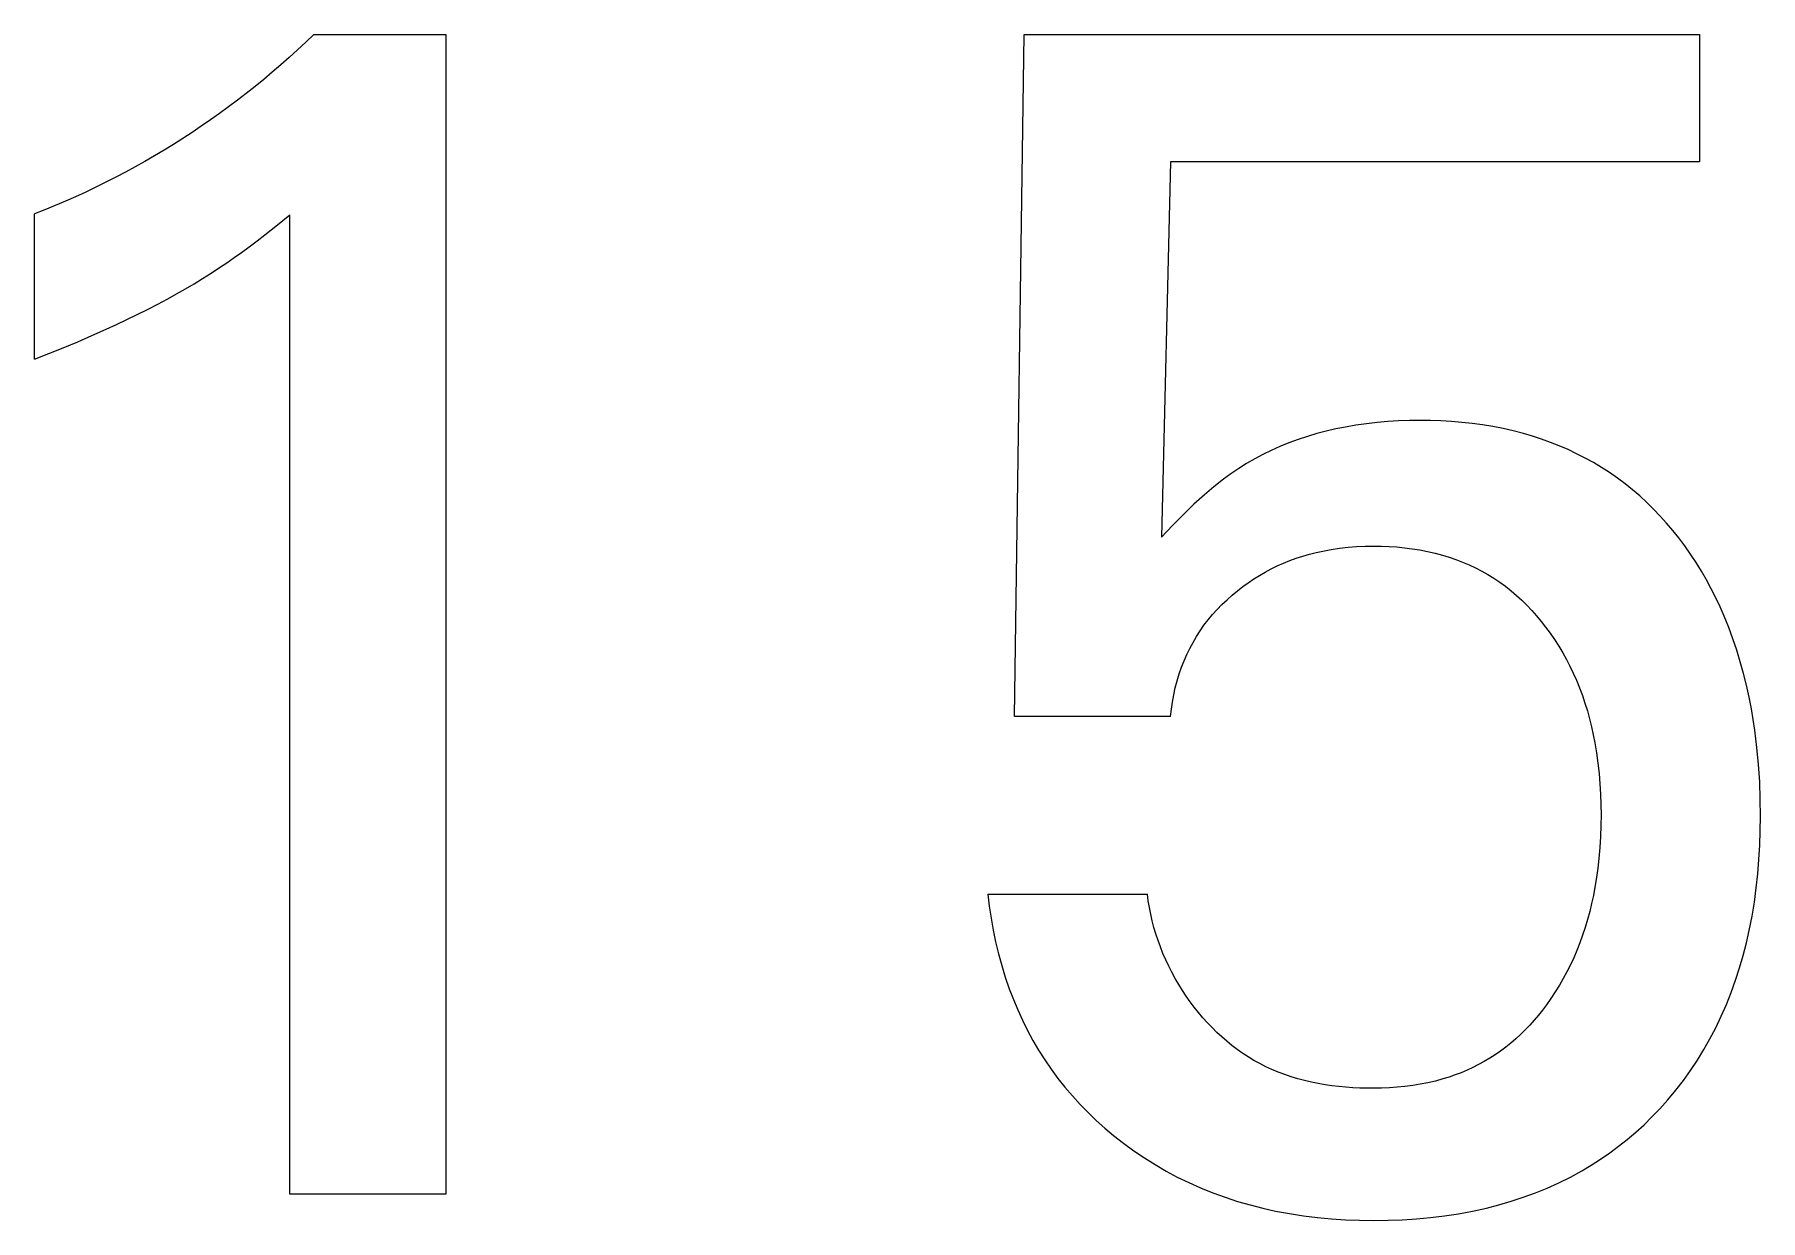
# Model space of a CAD drawing. Extents: x 10 to 622, y -523 to 292.
# Drawn here: x 262.34 to 262.85, y 94.917 to 95.267 of the extents above; entities that cross this region are included whole.
import ezdxf

# ---------------------------------------------------------------- set-up
doc = ezdxf.new("R2010")
doc.units = 0
doc.header["$LTSCALE"] = 5
doc.header["$MEASUREMENT"] = 0
doc.layers.get('0').update_dxf_attribs({"linetype": 'CONTINUOUS'})

msp = doc.modelspace()

# ---------------------------------------------------------------- linework, layer by layer
at = {"color": 7, "linetype": 'Continuous'}
for p, q in [((262.42057, 95.26521), (262.41815, 95.26295)), ((262.42295, 95.26749), (262.42057, 95.26521)), ((262.42295, 95.26749), (262.46199, 95.26749)), ((262.46199, 95.26749), (262.46199, 94.92523)), ((262.62983, 95.06623), (262.63275, 95.26749)), ((262.63275, 95.26749), (262.83207, 95.26749)), ((262.83207, 95.26749), (262.83207, 95.22992)), ((262.41322, 95.25854), (262.41071, 95.25638)), ((262.4157, 95.26073), (262.41322, 95.25854)), ((262.41815, 95.26295), (262.4157, 95.26073)), ((262.40817, 95.25426), (262.40561, 95.25217)), ((262.41071, 95.25638), (262.40817, 95.25426)), ((262.40039, 95.24809), (262.39775, 95.24611)), ((262.40301, 95.25011), (262.40039, 95.24809)), ((262.40561, 95.25217), (262.40301, 95.25011)), ((262.39511, 95.24418), (262.39244, 95.24229)), ((262.39775, 95.24611), (262.39511, 95.24418)), ((262.38703, 95.23861), (262.38429, 95.23683)), ((262.38975, 95.24043), (262.38703, 95.23861)), ((262.39244, 95.24229), (262.38975, 95.24043)), ((262.37875, 95.23337), (262.37594, 95.2317)), ((262.38153, 95.23508), (262.37875, 95.23337)), ((262.38429, 95.23683), (262.38153, 95.23508)), ((262.37026, 95.22846), (262.36737, 95.22689)), ((262.37311, 95.23006), (262.37026, 95.22846)), ((262.37594, 95.2317), (262.37311, 95.23006)), ((262.67593, 95.22992), (262.67325, 95.11917)), ((262.83207, 95.22992), (262.67593, 95.22992)), ((262.35858, 95.22242), (262.35562, 95.22101)), ((262.36153, 95.22387), (262.35858, 95.22242)), ((262.36446, 95.22536), (262.36153, 95.22387)), ((262.36737, 95.22689), (262.36446, 95.22536)), ((262.34962, 95.2183), (262.3466, 95.21701)), ((262.35263, 95.21963), (262.34962, 95.2183)), ((262.35562, 95.22101), (262.35263, 95.21963)), ((262.34356, 95.21576), (262.3405, 95.21456)), ((262.3405, 95.17162), (262.3405, 95.21456)), ((262.3466, 95.21701), (262.34356, 95.21576)), ((262.4122, 95.21131), (262.41588, 95.21431)), ((262.41588, 94.92523), (262.41588, 95.21431)), ((262.4062, 95.20659), (262.40848, 95.20835)), ((262.40848, 95.20835), (262.4122, 95.21131)), ((262.39945, 95.20163), (262.40157, 95.20314)), ((262.40157, 95.20314), (262.40389, 95.20485)), ((262.40389, 95.20485), (262.4062, 95.20659)), ((262.39014, 95.19549), (262.39265, 95.19708)), ((262.39265, 95.19708), (262.39514, 95.1987)), ((262.39514, 95.1987), (262.39731, 95.20015)), ((262.39731, 95.20015), (262.39945, 95.20163)), ((262.38246, 95.19095), (262.38504, 95.19243)), ((262.38504, 95.19243), (262.3876, 95.19394)), ((262.3876, 95.19394), (262.39014, 95.19549)), ((262.37386, 95.18635), (262.37687, 95.18791)), ((262.37687, 95.18791), (262.37986, 95.18951)), ((262.37986, 95.18951), (262.38246, 95.19095)), ((262.36164, 95.18048), (262.36472, 95.1819)), ((262.36472, 95.1819), (262.36779, 95.18334)), ((262.36779, 95.18334), (262.37083, 95.18483)), ((262.37083, 95.18483), (262.37386, 95.18635)), ((262.349, 95.17504), (262.35324, 95.17681)), ((262.35324, 95.17681), (262.35745, 95.17862)), ((262.35745, 95.17862), (262.36164, 95.18048)), ((262.3405, 95.17162), (262.34476, 95.17331)), ((262.34476, 95.17331), (262.349, 95.17504)), ((262.72471, 95.15107), (262.7219, 95.15042)), ((262.72754, 95.15164), (262.72471, 95.15107)), ((262.73067, 95.15218), (262.72754, 95.15164)), ((262.7338, 95.15262), (262.73067, 95.15218)), ((262.73695, 95.15297), (262.7338, 95.15262)), ((262.7401, 95.15324), (262.73695, 95.15297)), ((262.74327, 95.15342), (262.7401, 95.15324)), ((262.74644, 95.15353), (262.74327, 95.15342)), ((262.74961, 95.15357), (262.74644, 95.15353)), ((262.75269, 95.15353), (262.74961, 95.15357)), ((262.75578, 95.15343), (262.75269, 95.15353)), ((262.75886, 95.15325), (262.75578, 95.15343)), ((262.76193, 95.153), (262.75886, 95.15325)), ((262.76499, 95.15267), (262.76193, 95.153)), ((262.76805, 95.15226), (262.76499, 95.15267)), ((262.77109, 95.15176), (262.76805, 95.15226)), ((262.77411, 95.15117), (262.77109, 95.15176)), ((262.77712, 95.15049), (262.77411, 95.15117)), ((262.71087, 95.14696), (262.70819, 95.14587)), ((262.71358, 95.14796), (262.71087, 95.14696)), ((262.71633, 95.14887), (262.71358, 95.14796)), ((262.7191, 95.14969), (262.71633, 95.14887)), ((262.7219, 95.15042), (262.7191, 95.14969)), ((262.7801, 95.14972), (262.77712, 95.15049)), ((262.7828, 95.14893), (262.7801, 95.14972)), ((262.78546, 95.14806), (262.7828, 95.14893)), ((262.78811, 95.14711), (262.78546, 95.14806)), ((262.79072, 95.14608), (262.78811, 95.14711)), ((262.7933, 95.14496), (262.79072, 95.14608)), ((262.69839, 95.14086), (262.69605, 95.1394)), ((262.70077, 95.14224), (262.69839, 95.14086)), ((262.7032, 95.14353), (262.70077, 95.14224)), ((262.70568, 95.14474), (262.7032, 95.14353)), ((262.70819, 95.14587), (262.70568, 95.14474)), ((262.79584, 95.14377), (262.7933, 95.14496)), ((262.79834, 95.14249), (262.79584, 95.14377)), ((262.80079, 95.14113), (262.79834, 95.14249)), ((262.8032, 95.13969), (262.80079, 95.14113)), ((262.69155, 95.13625), (262.6887, 95.134)), ((262.69377, 95.13786), (262.69155, 95.13625)), ((262.69605, 95.1394), (262.69377, 95.13786)), ((262.80556, 95.13817), (262.8032, 95.13969)), ((262.80787, 95.13656), (262.80556, 95.13817)), ((262.81012, 95.13488), (262.80787, 95.13656)), ((262.68594, 95.13164), (262.68285, 95.12883)), ((262.6887, 95.134), (262.68594, 95.13164)), ((262.81231, 95.13311), (262.81012, 95.13488)), ((262.81445, 95.13128), (262.81231, 95.13311)), ((262.81653, 95.12937), (262.81445, 95.13128)), ((262.67984, 95.12595), (262.67651, 95.12259)), ((262.68285, 95.12883), (262.67984, 95.12595)), ((262.81854, 95.1274), (262.81653, 95.12937)), ((262.8205, 95.12537), (262.81854, 95.1274)), ((262.67651, 95.12259), (262.67325, 95.11917)), ((262.82238, 95.12328), (262.8205, 95.12537)), ((262.82421, 95.12113), (262.82238, 95.12328)), ((262.82597, 95.11893), (262.82421, 95.12113)), ((262.72085, 95.11502), (262.72334, 95.11548)), ((262.72334, 95.11548), (262.72584, 95.11585)), ((262.72584, 95.11585), (262.72836, 95.11613)), ((262.72836, 95.11613), (262.73088, 95.11633)), ((262.73088, 95.11633), (262.73341, 95.11645)), ((262.73341, 95.11645), (262.73595, 95.11649)), ((262.73595, 95.11649), (262.73823, 95.11646)), ((262.73823, 95.11646), (262.74051, 95.11637)), ((262.74051, 95.11637), (262.74278, 95.11622)), ((262.74278, 95.11622), (262.74505, 95.116)), ((262.74505, 95.116), (262.74731, 95.11572)), ((262.74731, 95.11572), (262.74956, 95.11536)), ((262.82775, 95.11654), (262.82597, 95.11893)), ((262.82947, 95.1141), (262.82775, 95.11654)), ((262.70565, 95.10976), (262.70743, 95.11063)), ((262.70743, 95.11063), (262.70928, 95.11145)), ((262.70928, 95.11145), (262.71115, 95.11221)), ((262.71115, 95.11221), (262.71305, 95.1129)), ((262.71305, 95.1129), (262.71497, 95.11352)), ((262.71497, 95.11352), (262.71692, 95.11409)), ((262.71692, 95.11409), (262.71888, 95.11459)), ((262.71888, 95.11459), (262.72085, 95.11502)), ((262.74956, 95.11536), (262.7518, 95.11493)), ((262.7518, 95.11493), (262.75402, 95.11442)), ((262.75402, 95.11442), (262.75622, 95.11383)), ((262.75622, 95.11383), (262.75822, 95.11322)), ((262.75822, 95.11322), (262.76019, 95.11254)), ((262.76019, 95.11254), (262.76214, 95.11179)), ((262.76214, 95.11179), (262.76406, 95.11097)), ((262.76406, 95.11097), (262.76596, 95.11009)), ((262.8311, 95.11161), (262.82947, 95.1141)), ((262.83267, 95.10908), (262.8311, 95.11161)), ((262.69726, 95.10453), (262.69887, 95.10569)), ((262.69887, 95.10569), (262.70052, 95.10679)), ((262.70052, 95.10679), (262.70219, 95.10784)), ((262.70219, 95.10784), (262.70391, 95.10883)), ((262.70391, 95.10883), (262.70565, 95.10976)), ((262.76596, 95.11009), (262.76781, 95.10913)), ((262.76781, 95.10913), (262.76963, 95.10811)), ((262.76963, 95.10811), (262.77141, 95.10702)), ((262.77141, 95.10702), (262.77314, 95.10586)), ((262.77314, 95.10586), (262.77484, 95.10462)), ((262.83416, 95.1065), (262.83267, 95.10908)), ((262.83557, 95.10388), (262.83416, 95.1065)), ((262.69112, 95.09926), (262.6926, 95.10066)), ((262.6926, 95.10066), (262.69412, 95.10202)), ((262.69412, 95.10202), (262.69569, 95.10331)), ((262.69569, 95.10331), (262.69726, 95.10453)), ((262.77484, 95.10462), (262.7765, 95.1033)), ((262.7765, 95.1033), (262.77811, 95.10193)), ((262.77811, 95.10193), (262.77966, 95.1005)), ((262.77966, 95.1005), (262.78117, 95.09901)), ((262.83692, 95.10122), (262.83557, 95.10388)), ((262.83819, 95.09853), (262.83692, 95.10122)), ((262.68704, 95.09473), (262.68834, 95.0963)), ((262.68834, 95.0963), (262.6897, 95.0978)), ((262.6897, 95.0978), (262.69112, 95.09926)), ((262.78117, 95.09901), (262.78263, 95.09747)), ((262.78263, 95.09747), (262.78403, 95.09588)), ((262.78403, 95.09588), (262.78539, 95.09425)), ((262.83938, 95.0958), (262.83819, 95.09853)), ((262.84073, 95.09249), (262.83938, 95.0958)), ((262.68357, 95.08979), (262.68465, 95.09148)), ((262.68465, 95.09148), (262.6858, 95.09312)), ((262.6858, 95.09312), (262.68704, 95.09473)), ((262.78539, 95.09425), (262.78669, 95.09258)), ((262.78669, 95.09258), (262.78803, 95.09074)), ((262.78803, 95.09074), (262.78932, 95.08887)), ((262.84197, 95.08914), (262.84073, 95.09249)), ((262.68075, 95.08448), (262.68162, 95.08629)), ((262.68162, 95.08629), (262.68256, 95.08806)), ((262.68256, 95.08806), (262.68357, 95.08979)), ((262.78932, 95.08887), (262.79055, 95.08695)), ((262.79055, 95.08695), (262.79171, 95.085)), ((262.79171, 95.085), (262.79282, 95.08302)), ((262.84311, 95.08575), (262.84197, 95.08914)), ((262.84416, 95.08233), (262.84311, 95.08575)), ((262.67851, 95.07874), (262.67921, 95.08076)), ((262.67921, 95.08076), (262.67995, 95.08263)), ((262.67995, 95.08263), (262.68075, 95.08448)), ((262.79282, 95.08302), (262.79386, 95.081)), ((262.79386, 95.081), (262.79485, 95.07896)), ((262.84512, 95.07888), (262.84416, 95.08233)), ((262.67687, 95.07254), (262.67734, 95.07463)), ((262.67734, 95.07463), (262.67789, 95.0767)), ((262.67789, 95.0767), (262.67851, 95.07874)), ((262.79485, 95.07896), (262.79577, 95.07688)), ((262.79577, 95.07688), (262.79668, 95.07465)), ((262.79668, 95.07465), (262.79752, 95.0724)), ((262.84598, 95.0754), (262.84512, 95.07888)), ((262.84675, 95.07191), (262.84598, 95.0754)), ((262.67617, 95.06834), (262.67648, 95.07045)), ((262.67648, 95.07045), (262.67687, 95.07254)), ((262.79752, 95.0724), (262.7983, 95.07011)), ((262.7983, 95.07011), (262.79901, 95.06781)), ((262.84743, 95.0684), (262.84675, 95.07191)), ((262.67593, 95.06623), (262.62983, 95.06623)), ((262.67593, 95.06623), (262.67617, 95.06834)), ((262.79901, 95.06781), (262.79965, 95.06549)), ((262.79965, 95.06549), (262.80023, 95.06315)), ((262.84845, 95.06211), (262.84743, 95.0684)), ((262.80023, 95.06315), (262.80076, 95.06079)), ((262.80076, 95.06079), (262.80122, 95.05843)), ((262.84908, 95.05706), (262.84845, 95.06211)), ((262.80122, 95.05843), (262.80172, 95.05542)), ((262.80172, 95.05542), (262.80214, 95.0524)), ((262.84955, 95.05199), (262.84908, 95.05706)), ((262.80214, 95.0524), (262.80247, 95.04937)), ((262.80247, 95.04937), (262.80272, 95.04634)), ((262.84988, 95.04691), (262.84955, 95.05199)), ((262.80272, 95.04634), (262.8029, 95.0433)), ((262.85006, 95.04181), (262.84988, 95.04691)), ((262.8029, 95.0433), (262.803, 95.04025)), ((262.803, 95.04025), (262.80303, 95.0372)), ((262.85012, 95.03671), (262.85006, 95.04181)), ((262.803, 95.03397), (262.80289, 95.03075)), ((262.80303, 95.0372), (262.803, 95.03397)), ((262.85007, 95.03248), (262.85012, 95.03671)), ((262.80289, 95.03075), (262.8027, 95.02752)), ((262.84992, 95.02824), (262.85007, 95.03248)), ((262.80242, 95.02431), (262.8021, 95.02146)), ((262.8027, 95.02752), (262.80242, 95.02431)), ((262.84934, 95.01979), (262.84968, 95.02401)), ((262.84968, 95.02401), (262.84992, 95.02824)), ((262.80171, 95.01862), (262.80125, 95.01579)), ((262.8021, 95.02146), (262.80171, 95.01862)), ((262.84888, 95.01558), (262.84934, 95.01979)), ((262.62202, 95.01378), (262.62242, 95.01023)), ((262.62202, 95.01378), (262.6691, 95.01378)), ((262.66936, 95.01181), (262.6691, 95.01378)), ((262.80125, 95.01579), (262.80079, 95.01339)), ((262.84831, 95.01138), (262.84888, 95.01558)), ((262.62242, 95.01023), (262.62293, 95.00668)), ((262.66968, 95.00983), (262.66936, 95.01181)), ((262.67007, 95.00786), (262.66968, 95.00983)), ((262.7997, 95.00864), (262.79906, 95.00629)), ((262.80027, 95.01101), (262.7997, 95.00864)), ((262.80079, 95.01339), (262.80027, 95.01101)), ((262.84763, 95.0072), (262.84831, 95.01138)), ((262.62293, 95.00668), (262.62355, 95.00315)), ((262.67052, 95.0059), (262.67007, 95.00786)), ((262.67104, 95.00394), (262.67052, 95.0059)), ((262.67161, 95.002), (262.67104, 95.00394)), ((262.79836, 95.00395), (262.7976, 95.00164)), ((262.79906, 95.00629), (262.79836, 95.00395)), ((262.84681, 95.00305), (262.84763, 95.0072)), ((262.62355, 95.00315), (262.62428, 94.99963)), ((262.62428, 94.99963), (262.62512, 94.99613)), ((262.67225, 95.00006), (262.67161, 95.002)), ((262.67295, 94.99815), (262.67225, 95.00006)), ((262.79677, 94.99935), (262.79588, 94.99708)), ((262.7976, 95.00164), (262.79677, 94.99935)), ((262.84501, 94.99563), (262.84597, 94.99933)), ((262.84597, 94.99933), (262.84681, 95.00305)), ((262.62512, 94.99613), (262.62607, 94.99265)), ((262.6737, 94.99625), (262.67295, 94.99815)), ((262.67452, 94.99437), (262.6737, 94.99625)), ((262.67539, 94.99251), (262.67452, 94.99437)), ((262.79497, 94.99498), (262.79401, 94.9929)), ((262.79588, 94.99708), (262.79497, 94.99498)), ((262.84395, 94.99197), (262.84501, 94.99563)), ((262.62607, 94.99265), (262.62713, 94.98921)), ((262.62713, 94.98921), (262.62831, 94.98581)), ((262.67631, 94.99067), (262.67539, 94.99251)), ((262.67729, 94.98886), (262.67631, 94.99067)), ((262.67833, 94.98708), (262.67729, 94.98886)), ((262.79189, 94.98882), (262.79074, 94.98684)), ((262.79298, 94.99084), (262.79189, 94.98882)), ((262.79401, 94.9929), (262.79298, 94.99084)), ((262.84148, 94.98474), (262.84277, 94.98834)), ((262.84277, 94.98834), (262.84395, 94.99197)), ((262.62831, 94.98581), (262.62951, 94.98267)), ((262.67941, 94.98533), (262.67833, 94.98708)), ((262.68055, 94.98361), (262.67941, 94.98533)), ((262.68174, 94.98193), (262.68055, 94.98361)), ((262.78826, 94.98297), (262.78693, 94.98109)), ((262.78953, 94.98488), (262.78826, 94.98297)), ((262.79074, 94.98684), (262.78953, 94.98488)), ((262.84007, 94.9812), (262.84148, 94.98474)), ((262.62951, 94.98267), (262.63081, 94.97957)), ((262.63081, 94.97957), (262.6322, 94.97651)), ((262.68293, 94.98034), (262.68174, 94.98193)), ((262.68418, 94.97877), (262.68293, 94.98034)), ((262.68547, 94.97725), (262.68418, 94.97877)), ((262.78456, 94.97803), (262.78331, 94.97655)), ((262.78577, 94.97954), (262.78456, 94.97803)), ((262.78693, 94.98109), (262.78577, 94.97954)), ((262.83854, 94.9777), (262.84007, 94.9812)), ((262.6322, 94.97651), (262.6337, 94.97351)), ((262.6337, 94.97351), (262.63529, 94.97055)), ((262.6868, 94.97577), (262.68547, 94.97725)), ((262.68817, 94.97434), (262.6868, 94.97577)), ((262.68959, 94.97295), (262.68817, 94.97434)), ((262.69104, 94.97161), (262.68959, 94.97295)), ((262.78068, 94.9737), (262.7793, 94.97235)), ((262.78201, 94.97511), (262.78068, 94.9737)), ((262.78331, 94.97655), (262.78201, 94.97511)), ((262.8352, 94.97103), (262.83689, 94.97426)), ((262.83689, 94.97426), (262.83854, 94.9777)), ((262.63529, 94.97055), (262.63698, 94.96766)), ((262.63698, 94.96766), (262.63878, 94.96483)), ((262.69254, 94.97031), (262.69104, 94.97161)), ((262.69407, 94.96907), (262.69254, 94.97031)), ((262.69564, 94.96788), (262.69407, 94.96907)), ((262.69725, 94.96675), (262.69564, 94.96788)), ((262.7749, 94.96856), (262.77335, 94.9674)), ((262.77641, 94.96977), (262.7749, 94.96856)), ((262.77788, 94.97103), (262.77641, 94.96977)), ((262.7793, 94.97235), (262.77788, 94.97103)), ((262.83149, 94.96476), (262.8334, 94.96786)), ((262.8334, 94.96786), (262.8352, 94.97103)), ((262.63878, 94.96483), (262.64067, 94.96206)), ((262.69889, 94.96568), (262.69725, 94.96675)), ((262.70057, 94.96466), (262.69889, 94.96568)), ((262.70227, 94.96371), (262.70057, 94.96466)), ((262.70402, 94.96282), (262.70227, 94.96371)), ((262.70586, 94.96197), (262.70402, 94.96282)), ((262.7652, 94.96258), (262.76347, 94.96179)), ((262.7669, 94.96343), (262.7652, 94.96258)), ((262.76856, 94.96434), (262.7669, 94.96343)), ((262.7702, 94.96531), (262.76856, 94.96434)), ((262.77179, 94.96633), (262.7702, 94.96531)), ((262.77335, 94.9674), (262.77179, 94.96633)), ((262.82947, 94.96172), (262.83149, 94.96476)), ((262.64067, 94.96206), (262.64267, 94.95936)), ((262.64267, 94.95936), (262.64476, 94.95673)), ((262.70774, 94.96118), (262.70586, 94.96197)), ((262.70964, 94.96047), (262.70774, 94.96118)), ((262.71157, 94.95981), (262.70964, 94.96047)), ((262.71353, 94.95923), (262.71157, 94.95981)), ((262.71551, 94.9587), (262.71353, 94.95923)), ((262.7175, 94.95824), (262.71551, 94.9587)), ((262.71952, 94.95783), (262.7175, 94.95824)), ((262.72155, 94.95748), (262.71952, 94.95783)), ((262.72359, 94.95718), (262.72155, 94.95748)), ((262.74968, 94.95763), (262.74742, 94.95727)), ((262.75192, 94.95807), (262.74968, 94.95763)), ((262.75415, 94.95859), (262.75192, 94.95807)), ((262.75636, 94.95919), (262.75415, 94.95859)), ((262.75816, 94.95975), (262.75636, 94.95919)), ((262.75995, 94.96037), (262.75816, 94.95975)), ((262.76173, 94.96105), (262.75995, 94.96037)), ((262.76347, 94.96179), (262.76173, 94.96105)), ((262.82512, 94.95587), (262.82735, 94.95876)), ((262.82735, 94.95876), (262.82947, 94.96172)), ((262.64476, 94.95673), (262.64695, 94.95418)), ((262.64695, 94.95418), (262.64922, 94.95169)), ((262.72564, 94.95694), (262.72359, 94.95718)), ((262.72769, 94.95675), (262.72564, 94.95694)), ((262.72976, 94.95661), (262.72769, 94.95675)), ((262.73182, 94.95651), (262.72976, 94.95661)), ((262.73389, 94.95646), (262.73182, 94.95651)), ((262.73595, 94.95645), (262.73389, 94.95646)), ((262.73826, 94.9565), (262.73595, 94.95645)), ((262.74057, 94.95659), (262.73826, 94.9565)), ((262.74286, 94.95675), (262.74057, 94.95659)), ((262.74515, 94.95698), (262.74286, 94.95675)), ((262.74742, 94.95727), (262.74515, 94.95698)), ((262.82036, 94.95035), (262.82279, 94.95307)), ((262.82279, 94.95307), (262.82512, 94.95587)), ((262.64922, 94.95169), (262.65158, 94.94929)), ((262.65158, 94.94929), (262.65401, 94.94696)), ((262.81573, 94.9457), (262.81808, 94.94799)), ((262.81808, 94.94799), (262.82036, 94.95035)), ((262.65401, 94.94696), (262.65652, 94.94471)), ((262.65652, 94.94471), (262.6591, 94.94255)), ((262.6591, 94.94255), (262.66206, 94.94022)), ((262.8108, 94.94136), (262.8133, 94.94349)), ((262.8133, 94.94349), (262.81573, 94.9457)), ((262.66206, 94.94022), (262.66509, 94.93801)), ((262.66509, 94.93801), (262.6682, 94.9359)), ((262.80289, 94.9355), (262.80559, 94.93737)), ((262.80559, 94.93737), (262.80823, 94.93932)), ((262.80823, 94.93932), (262.8108, 94.94136)), ((262.6682, 94.9359), (262.67138, 94.9339)), ((262.67138, 94.9339), (262.67462, 94.93201)), ((262.67462, 94.93201), (262.67793, 94.93024)), ((262.79399, 94.93024), (262.79732, 94.93206)), ((262.79732, 94.93206), (262.80013, 94.93373)), ((262.80013, 94.93373), (262.80289, 94.9355)), ((262.67793, 94.93024), (262.6813, 94.92859)), ((262.6813, 94.92859), (262.68482, 94.92702)), ((262.68482, 94.92702), (262.6884, 94.92557)), ((262.78364, 94.92557), (262.78715, 94.927)), ((262.78715, 94.927), (262.7906, 94.92856)), ((262.7906, 94.92856), (262.79399, 94.93024)), ((262.46199, 94.92523), (262.41588, 94.92523)), ((262.6884, 94.92557), (262.69203, 94.92426)), ((262.69203, 94.92426), (262.6957, 94.92306)), ((262.6957, 94.92306), (262.69941, 94.92199)), ((262.69941, 94.92199), (262.70315, 94.92104)), ((262.76918, 94.92108), (262.77285, 94.92202)), ((262.77285, 94.92202), (262.77648, 94.92308)), ((262.77648, 94.92308), (262.78008, 94.92427)), ((262.78008, 94.92427), (262.78364, 94.92557)), ((262.70315, 94.92104), (262.70692, 94.92021)), ((262.70692, 94.92021), (262.71102, 94.91944)), ((262.71102, 94.91944), (262.71514, 94.91881)), ((262.71514, 94.91881), (262.71928, 94.9183)), ((262.71928, 94.9183), (262.72343, 94.91791)), ((262.72343, 94.91791), (262.7276, 94.91764)), ((262.7276, 94.91764), (262.73177, 94.91748)), ((262.73177, 94.91748), (262.73595, 94.91742)), ((262.73595, 94.91742), (262.74014, 94.91747)), ((262.74014, 94.91747), (262.74433, 94.91762)), ((262.74433, 94.91762), (262.74851, 94.91789)), ((262.74851, 94.91789), (262.75268, 94.91827)), ((262.75268, 94.91827), (262.75684, 94.91877)), ((262.75684, 94.91877), (262.76097, 94.91941)), ((262.76097, 94.91941), (262.76509, 94.92017)), ((262.76509, 94.92017), (262.76918, 94.92108))]:
    msp.add_line(p, q, dxfattribs=at)

doc.saveas('drawing.dxf')
